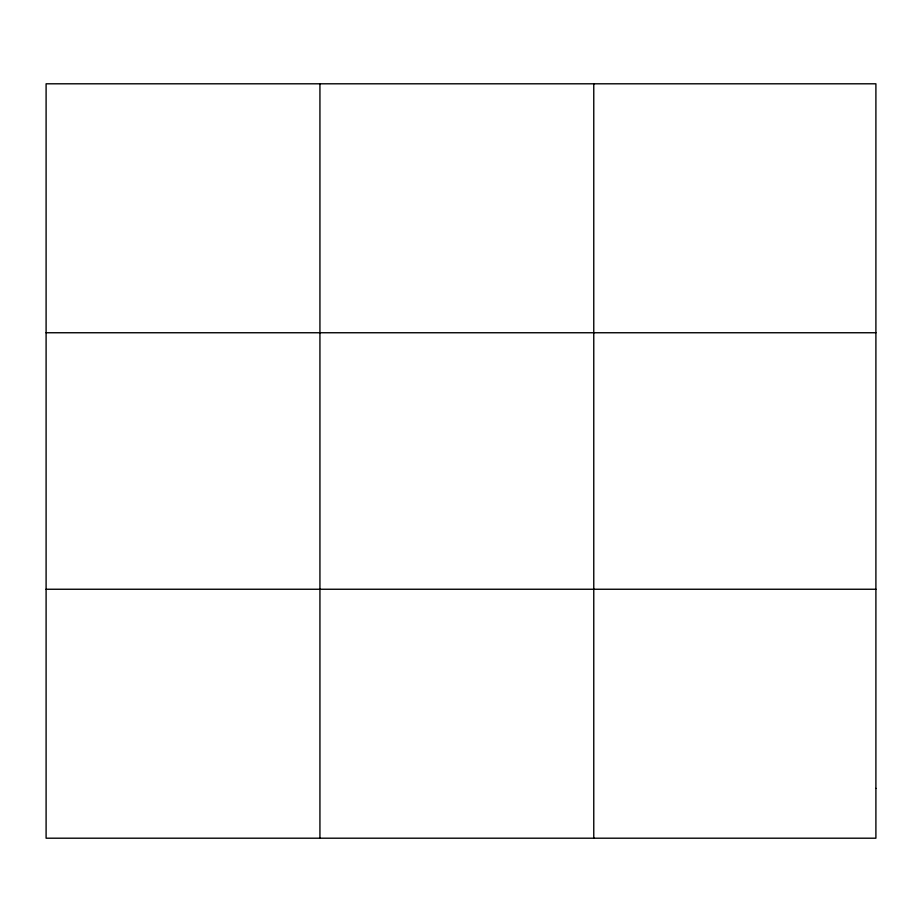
<?xml version="1.0" encoding="UTF-8"?>
<svg xmlns="http://www.w3.org/2000/svg" width="922" height="922" viewBox="0 0 922 922"><rect width="100%" height="100%" fill="white"/><g stroke="black" fill="none" stroke-linecap="round" stroke-linejoin="round"><path stroke-width="1.38" d="M319.934 838.202L319.934 83.798M593.768 838.202L593.768 83.798M46.1 332.75L875.9 332.75M46.1 589.25L875.9 589.25M875.9 788.414L875.9 838.202L46.1 838.202L46.1 83.798L875.9 83.798L875.9 788.414"/></g></svg>
